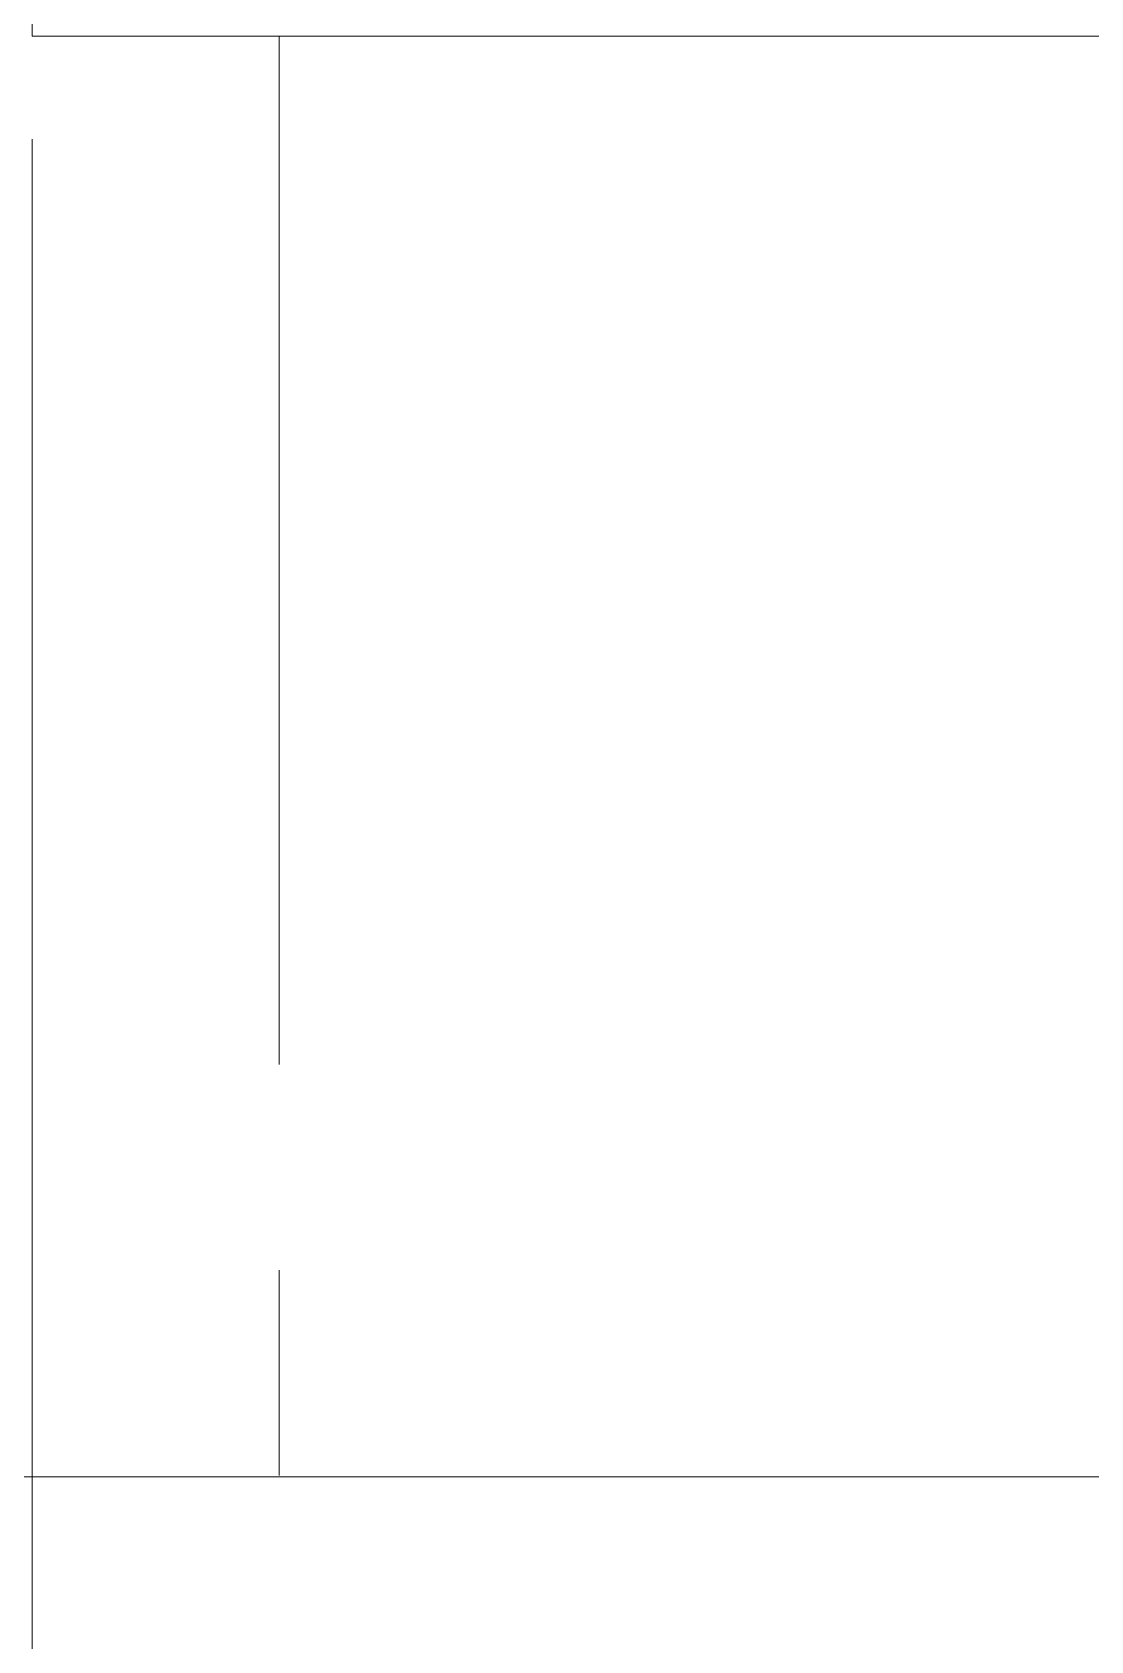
# Model space of a CAD drawing. Header units: millimetres. Extents: x -32759 to 129432, y 390 to 54305.
# Drawn here: x 14912.4 to 15169.6, y 22913 to 23304.2 of the extents above; entities that cross this region are included whole.
import ezdxf

# ---------------------------------------------------------------- set-up
doc = ezdxf.new("R2010")
doc.units = ezdxf.units.MM
doc.linetypes.add('PHANTOMX2', pattern=[5, 2.5, -0.5, 0.5, -0.5, 0.5, -0.5])
doc.layers.add('_BODY', color=7, linetype='Continuous', lineweight=13)
doc.styles.add('ROAMNS', font='romans.shx', dxfattribs={"width": 0.8, "bigfont": 'whgtxt.shx'})
doc.dimstyles.new('20 작은 한덕_도면칫수', dxfattribs={"dimscale": 20, "dimtxt": 3.3, "dimasz": 3.5, "dimexe": 0.65, "dimexo": 1.25, "dimgap": 1, "dimtad": 1, "dimdec": 0, "dimdsep": 46, "dimtxsty": 'ROAMNS', "dimcen": 0, "dimclrd": 7, "dimclre": 7, "dimclrt": 2, "dimadec": 0, "dimazin": 2, "dimtp": 0.1, "dimtm": 0.1, "dimtfac": 0.71, "dimtdec": 0, "dimtmove": 0, "dimatfit": 3, "dimfxl": 1, "dimlwd": -1, "dimlwe": -1, "dimarcsym": 1})

# ---------------------------------------------------------------- blocks, each defined once
blk = doc.blocks.new('sdfgdgsgfsd')
at = {"color": 3}
for p, q in [((145180.15, 7116.72), (145180.15, 6016.72)), ((145180.15, 7116.72), (145180.15, 6016.72)), ((145180.15, 6016.72), (146180.15, 6016.72)), ((145180.15, 6016.72), (146180.15, 6016.72))]:
    blk.add_line(p, q, dxfattribs=at)
at = {"color": 6, "linetype": 'PHANTOMX2', "ltscale": 100}
blk.add_line((145240.15, 6016.72), (145240.15, 5136.72), dxfattribs=at)
blk.add_arc((145240.15, 6016.72), 880, 270, 0, dxfattribs=at)
blk = doc.blocks.new('*D1721')
at = {"color": 7, "linetype": 'ByBlock', "transparency": 16777216}
for p, q in [((263256.28, 135998.13), (263256.28, 134996.24)), ((264256.28, 135998.13), (264256.28, 134996.24)), ((263326.28, 135009.24), (264186.28, 135009.24))]:
    blk.add_line(p, q, dxfattribs=at)
at = {"color": 7, "transparency": 16777216}
for points in [[(263326.28, 135020.91), (263326.28, 134997.58), (263256.28, 135009.24)], [(264186.28, 135020.91), (264186.28, 134997.58), (264256.28, 135009.24)]]:
    blk.add_solid(points, dxfattribs=at)
at = {"layer": 'Defpoints', "color": 0, "transparency": 16777216}
for p in [(263256.28, 136023.13), (264256.28, 136023.13), (264256.28, 135009.24)]:
    blk.add_point(p, dxfattribs=at)
at = {"color": 2, "transparency": 16777216, "insert": (263756.28, 135062.24), "char_height": 66, "attachment_point": 5, "style": 'ROAMNS'}
blk.add_mtext('1000', dxfattribs=at)
blk = doc.blocks.new('*D1726')
at = {"color": 7, "linetype": 'ByBlock', "transparency": 16777216}
for p, q in [((263231.28, 136023.13), (261765.17, 136023.13)), ((261778.17, 135953.13), (261778.17, 135871.87)), ((260996.27, 135801.87), (261791.17, 135801.87))]:
    blk.add_line(p, q, dxfattribs=at)
at = {"color": 7, "transparency": 16777216}
for points in [[(261766.51, 135953.13), (261789.84, 135953.13), (261778.17, 136023.13)], [(261766.51, 135871.87), (261789.84, 135871.87), (261778.17, 135801.87)]]:
    blk.add_solid(points, dxfattribs=at)
at = {"layer": 'Defpoints', "color": 0, "transparency": 16777216}
for p in [(263256.28, 136023.13), (260971.27, 135801.87), (261778.17, 135801.87)]:
    blk.add_point(p, dxfattribs=at)
at = {"color": 2, "transparency": 16777216, "insert": (261725.17, 135912.5), "char_height": 66, "attachment_point": 5, "rotation": 90, "style": 'ROAMNS'}
blk.add_mtext('221', dxfattribs=at)
blk = doc.blocks.new('*D1727')
at = {"color": 7, "linetype": 'ByBlock', "transparency": 16777216}
for p, q in [((263231.28, 137123.13), (261765.17, 137123.13)), ((261778.17, 136093.13), (261778.17, 137053.13)), ((263231.28, 136023.13), (261765.17, 136023.13))]:
    blk.add_line(p, q, dxfattribs=at)
at = {"color": 7, "transparency": 16777216}
for points in [[(261766.51, 137053.13), (261789.84, 137053.13), (261778.17, 137123.13)], [(261766.51, 136093.13), (261789.84, 136093.13), (261778.17, 136023.13)]]:
    blk.add_solid(points, dxfattribs=at)
at = {"layer": 'Defpoints', "color": 0, "transparency": 16777216}
for p in [(261778.17, 137123.13), (263256.28, 137123.13), (263256.28, 136023.13)]:
    blk.add_point(p, dxfattribs=at)
at = {"color": 2, "transparency": 16777216, "insert": (261725.17, 136573.13), "char_height": 66, "attachment_point": 5, "rotation": 90, "style": 'ROAMNS'}
blk.add_mtext('1100', dxfattribs=at)
blk = doc.blocks.new('*D1527')
at = {"color": 7, "linetype": 'ByBlock', "transparency": 16777216}
for p, q in [((258880.77, 142948.88), (254932.15, 142948.88)), ((254945.15, 135742.86), (254945.15, 142878.88)), ((265299.64, 135672.86), (254932.15, 135672.86))]:
    blk.add_line(p, q, dxfattribs=at)
at = {"color": 7, "transparency": 16777216}
for points in [[(254933.48, 142878.88), (254956.82, 142878.88), (254945.15, 142948.88)], [(254933.48, 135742.86), (254956.82, 135742.86), (254945.15, 135672.86)]]:
    blk.add_solid(points, dxfattribs=at)
at = {"layer": 'Defpoints', "color": 0, "transparency": 16777216}
for p in [(254945.15, 142948.88), (258905.77, 142948.88), (265324.64, 135672.86)]:
    blk.add_point(p, dxfattribs=at)
at = {"color": 2, "transparency": 16777216, "insert": (254892.15, 139310.87), "char_height": 66, "attachment_point": 5, "rotation": 90, "style": 'ROAMNS'}
blk.add_mtext('7276', dxfattribs=at)
blk = doc.blocks.new('*D1528')
at = {"color": 7, "linetype": 'ByBlock', "transparency": 16777216}
for p, q in [((257603.27, 140861.76), (255311.3, 140861.76)), ((255324.3, 135742.86), (255324.3, 140791.76)), ((265301.28, 135672.86), (255311.3, 135672.86))]:
    blk.add_line(p, q, dxfattribs=at)
at = {"color": 7, "transparency": 16777216}
for points in [[(255312.64, 140791.76), (255335.97, 140791.76), (255324.3, 140861.76)], [(255312.64, 135742.86), (255335.97, 135742.86), (255324.3, 135672.86)]]:
    blk.add_solid(points, dxfattribs=at)
at = {"layer": 'Defpoints', "color": 0, "transparency": 16777216}
for p in [(255324.3, 140861.76), (257628.27, 140861.76), (265326.28, 135672.86)]:
    blk.add_point(p, dxfattribs=at)
at = {"color": 2, "transparency": 16777216, "insert": (255271.3, 138267.31), "char_height": 66, "attachment_point": 5, "rotation": 90, "style": 'ROAMNS'}
blk.add_mtext('5189', dxfattribs=at)
blk = doc.blocks.new('sdfgsdfgcxvxbxcv')
blk.add_blockref('sdfgdgsgfsd', (118076.127, 130006.408))
for base, p1, p2, picture, middle in [((254945.149, 142948.879), (265324.638, 135672.858), (258905.774, 142948.879), '*D1527', (254892.149, 139310.868)), ((255324.304, 140861.761), (265326.278, 135672.858), (257628.273, 140861.761), '*D1528', (255271.304, 138267.31)), ((261778.172, 137123.129), (263256.277, 136023.129), (263256.277, 137123.129), '*D1727', (261725.172, 136573.129)), ((261778.172, 135801.875), (263256.277, 136023.129), (260971.274, 135801.875), '*D1726', (261725.172, 135912.502))]:
    dim = blk.add_linear_dim(base=base, p1=p1, p2=p2, angle=90, dimstyle='20 작은 한덕_도면칫수')
    dim.commit()
    dim.dimension.update_dxf_attribs({"geometry": picture, "text_midpoint": middle})
dim = blk.add_linear_dim(base=(264256.277, 135009.242), p1=(263256.277, 136023.129), p2=(264256.277, 136023.129), dimstyle='20 작은 한덕_도면칫수')
dim.commit()
dim.dimension.update_dxf_attribs({"geometry": '*D1721', "text_midpoint": (263756.277, 135062.242)})

msp = doc.modelspace()

# ---------------------------------------------------------------- block references
at = {"layer": '_BODY'}
msp.add_blockref('sdfgsdfgcxvxbxcv', (-248343.91, -112719.97), dxfattribs=at)

doc.saveas('drawing.dxf')
